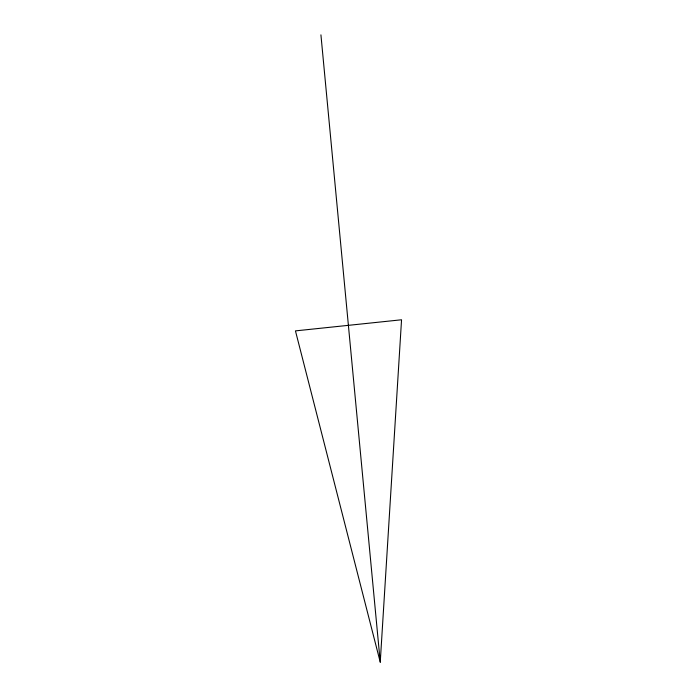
<?xml version="1.0" encoding="UTF-8"?>
<svg xmlns="http://www.w3.org/2000/svg" width="697" height="697" viewBox="0 0 697 697"><rect width="100%" height="100%" fill="white"/><g stroke="black" fill="none" stroke-linecap="round" stroke-linejoin="round"><path stroke-width="1.05" d="M380.248 662.15L401.55 319.775L295.45 330.883L380.248 662.15L320.925 34.85"/></g></svg>
